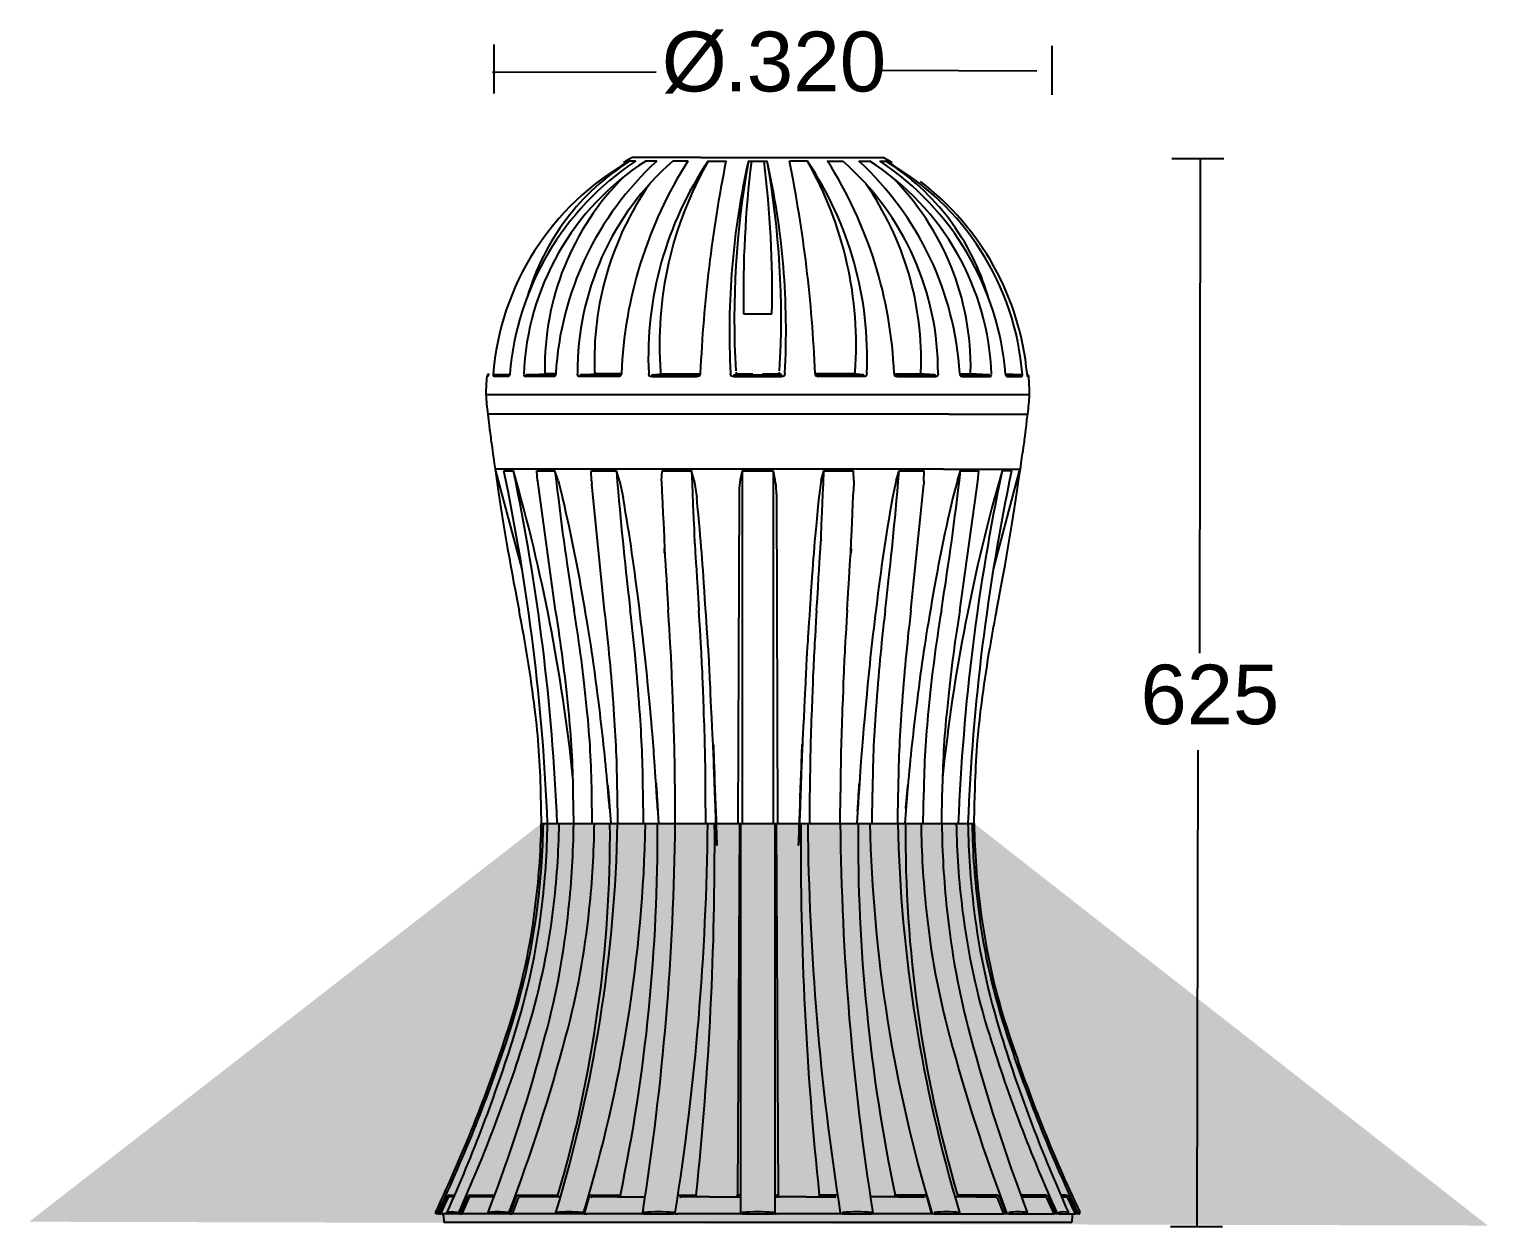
# Model space of a CAD drawing. Extents: x 0 to 195, y 0 to 280.
# Drawn here: x 0 to 194.6, y 120.1 to 279.9 of the extents above; entities that cross this region are included whole.
import ezdxf

# ---------------------------------------------------------------- set-up
doc = ezdxf.new("R2010")
doc.units = 0
doc.layers.add('LIVELLO_1', color=160, linetype='Continuous')
doc.styles.add('STD', font='txt')

# ---------------------------------------------------------------- blocks, each defined once
blk = doc.blocks.new('AI9-BLK1')
at = {"layer": 'LIVELLO_1'}
h = blk.add_hatch(color=2, dxfattribs=at)
h.dxf.hatch_style = 2
h.paths.add_polyline_path([(-28.98, 33.52), (28.77, 33.52), (97.29, -20.11), (-97.29, -19.6)])
at = {"layer": 'LIVELLO_1', "color": 7}
for p, q in [((-35.32, 137.43), (-35.32, 130.92)), ((39.14, 137.25), (39.14, 130.74)), ((-35.5, 133.76), (-13.64, 133.79)), ((16.28, 134.01), (37.12, 133.93)), ((-16.43, 121.89), (-17.2, 121.89)), ((-16.61, 122.37), (-16.82, 122.37)), ((-13.58, 121.89), (-15.05, 121.89)), ((-7.69, 122.37), (-2.72, 122.37)), ((-6.72, 121.89), (-4.34, 121.89)), ((-2.72, 122.37), (2.51, 122.37)), ((-1.35, 121.89), (1.15, 121.89)), ((2.51, 122.37), (7.49, 122.37)), ((6.52, 121.89), (4.14, 121.89)), ((7.49, 122.37), (11.72, 122.37)), ((11.72, 122.37), (14.79, 122.37)), ((13.38, 121.89), (14.85, 121.89)), ((14.79, 122.37), (16.41, 122.37)), ((16.41, 122.37), (16.61, 122.37)), ((17.47, 121.89), (17.52, 121.89)), ((17.51, 121.87), (17.53, 121.87)), ((55.15, 122.23), (62.08, 122.23)), ((58.93, 122.12), (58.83, 56.26)), ((-2, 101.52), (1.8, 101.52)), ((-36.04, 93.55), (-36.05, 93.45)), ((-36.04, 93.46), (-36.05, 93.36)), ((-36.04, 93.55), (-36.04, 93.46)), ((-35.09, 93.38), (-33.16, 93.48)), ((-33.17, 93.46), (-33.18, 93.36)), ((-33.16, 93.55), (-33.17, 93.46)), ((-30.89, 93.38), (-28.39, 93.52)), ((-27.05, 93.52), (-28.39, 93.52)), ((-27.05, 93.46), (-27.06, 93.36)), ((-27.05, 93.55), (-27.05, 93.46)), ((-24.16, 93.36), (-24.15, 93.46)), ((-24.15, 93.55), (-24.15, 93.46)), ((-23.67, 93.38), (-21.69, 93.52)), ((-18.3, 93.52), (-21.69, 93.52)), ((-18.3, 93.46), (-18.31, 93.36)), ((-18.29, 93.55), (-18.3, 93.46)), ((-14.65, 93.55), (-14.65, 93.46)), ((-14.65, 93.36), (-14.65, 93.46)), ((-14.15, 93.38), (-12.88, 93.52)), ((-12.88, 93.52), (-7.77, 93.52)), ((-7.76, 93.55), (-7.77, 93.46)), ((-7.77, 93.46), (-7.77, 93.36)), ((-3.72, 93.55), (-3.72, 93.46)), ((-3.72, 93.36), (-3.72, 93.46)), ((-3.25, 93.38), (-2.81, 93.52)), ((-2.81, 93.52), (-0.74, 93.52)), ((0.54, 93.52), (2.61, 93.52)), ((3.52, 93.55), (3.51, 93.46)), ((3.51, 93.46), (3.51, 93.36)), ((7.56, 93.55), (7.57, 93.46)), ((12.67, 93.52), (7.56, 93.52)), ((7.57, 93.46), (7.57, 93.36)), ((13.94, 93.38), (12.67, 93.52)), ((14.44, 93.55), (14.45, 93.46)), ((14.45, 93.36), (14.45, 93.46)), ((18.09, 93.55), (18.1, 93.46)), ((18.09, 93.52), (21.49, 93.52)), ((18.1, 93.46), (18.11, 93.36)), ((23.47, 93.38), (21.49, 93.52)), ((23.95, 93.55), (23.95, 93.46)), ((23.96, 93.36), (23.95, 93.46)), ((26.84, 93.55), (26.85, 93.46)), ((26.85, 93.52), (28.19, 93.52)), ((26.85, 93.46), (26.86, 93.36)), ((30.68, 93.38), (28.19, 93.52)), ((32.96, 93.55), (32.96, 93.46)), ((34.89, 93.38), (32.96, 93.48)), ((32.96, 93.46), (32.97, 93.36)), ((35.83, 93.55), (35.84, 93.46)), ((35.83, 93.55), (35.85, 93.45)), ((35.85, 93.36), (35.84, 93.46)), ((-36.11, 93.17), (-36.25, 93.17)), ((-36.08, 93.26), (-36.07, 93.3)), ((-33.37, 93.17), (-35.33, 93.17)), ((-33.18, 93.38), (-35.12, 93.38)), ((-35.12, 93.38), (-35.09, 93.38)), ((-27.37, 93.17), (-31.1, 93.17)), ((-27.06, 93.38), (-30.92, 93.38)), ((-30.92, 93.38), (-30.89, 93.38)), ((-18.7, 93.17), (-23.83, 93.17)), ((-18.31, 93.38), (-23.69, 93.38)), ((-23.69, 93.38), (-23.67, 93.38)), ((-14.16, 93.38), (-7.77, 93.38)), ((-14.16, 93.38), (-14.15, 93.38)), ((-8.16, 93.38), (-8.16, 93.38)), ((-3.26, 93.38), (-3.25, 93.38)), ((13.96, 93.38), (7.57, 93.38)), ((7.96, 93.38), (7.96, 93.38)), ((14.04, 93.17), (8.01, 93.17)), ((13.96, 93.38), (13.94, 93.38)), ((18.11, 93.38), (23.49, 93.38)), ((18.5, 93.17), (23.63, 93.17)), ((23.49, 93.38), (23.47, 93.38)), ((26.86, 93.38), (30.71, 93.38)), ((27.17, 93.17), (30.9, 93.17)), ((30.71, 93.38), (30.68, 93.38)), ((32.97, 93.38), (34.92, 93.38)), ((33.16, 93.17), (35.13, 93.17)), ((34.92, 93.38), (34.89, 93.38)), ((35.86, 93.3), (35.88, 93.26)), ((-36.37, 90.76), (36.17, 90.76)), ((-36.37, 90.76), (36.17, 90.76)), ((-35.68, 88.15), (-36.12, 88.15)), ((-32.2, 88.15), (-35.68, 88.15)), ((-25.57, 88.15), (-32.2, 88.15)), ((-16.45, 88.15), (-25.57, 88.15)), ((-5.74, 88.15), (-16.45, 88.15)), ((5.53, 88.15), (-5.74, 88.15)), ((16.25, 88.15), (5.53, 88.15)), ((25.37, 88.15), (16.25, 88.15)), ((25.37, 88.15), (31.99, 88.15)), ((31.99, 88.15), (35.47, 88.15)), ((35.47, 88.15), (35.92, 88.15)), ((-34.7, 80.78), (-35.13, 80.78)), ((-31.54, 67.43), (-35.04, 80.55)), ((-31.31, 80.78), (-34.7, 80.78)), ((-33.97, 80.56), (-32.69, 80.56)), ((-33.96, 80.55), (-33.96, 80.56)), ((-32.67, 80.55), (-32.67, 80.56)), ((-24.87, 80.78), (-31.31, 80.78)), ((-29.58, 80.56), (-27.15, 80.56)), ((-29.46, 79.23), (-29.58, 80.55)), ((-26.74, 79.27), (-27.15, 80.56)), ((-16.01, 80.78), (-24.87, 80.78)), ((-22.31, 80.56), (-18.96, 80.56)), ((-22.27, 79.23), (-22.31, 80.55)), ((-18.55, 79.27), (-18.96, 80.56)), ((-5.58, 80.78), (-16.01, 80.78)), ((-12.92, 79.23), (-12.86, 80.55)), ((-12.86, 80.56), (-8.93, 80.56)), ((-8.57, 79.27), (-8.93, 80.56)), ((5.38, 80.78), (-5.58, 80.78)), ((-2.17, 80.56), (1.97, 80.56)), ((-2.17, 80.56), (-2.17, 33.52)), ((1.97, 80.56), (1.97, 33.52)), ((15.8, 80.78), (5.38, 80.78)), ((8.73, 80.55), (12.66, 80.55)), ((12.72, 79.23), (12.66, 80.55)), ((24.67, 80.78), (15.8, 80.78)), ((18.35, 79.27), (18.76, 80.56)), ((18.76, 80.56), (22.11, 80.56)), ((18.76, 80.55), (22.11, 80.55)), ((22.07, 79.23), (22.11, 80.55)), ((24.67, 80.78), (31.11, 80.78)), ((26.95, 80.55), (29.38, 80.55)), ((29.25, 79.23), (29.38, 80.55)), ((31.11, 80.78), (34.5, 80.78)), ((31.33, 67.43), (34.83, 80.55)), ((32.47, 80.56), (32.47, 80.55)), ((33.76, 80.56), (32.49, 80.56)), ((33.76, 80.56), (33.76, 80.55)), ((34.5, 80.78), (34.93, 80.78)), ((34.83, 80.56), (34.83, 80.55)), ((-26.74, 79.27), (-26.13, 77.02)), ((-22.27, 79.23), (-22.24, 78.78)), ((-20.53, 61.97), (-22.24, 78.78)), ((-18.55, 79.27), (-18.06, 77.02)), ((-12.92, 79.23), (-12.88, 77.84)), ((-8.57, 79.27), (-8.23, 77.02)), ((8.37, 79.27), (8.03, 77.02)), ((12.72, 79.23), (12.68, 77.84)), ((18.35, 79.27), (17.86, 77.02)), ((20.33, 61.97), (22.04, 78.78)), ((22.07, 79.23), (22.04, 78.78)), ((26.53, 79.27), (25.93, 77.02)), ((26.85, 61.96), (29.29, 79.49)), ((-22.06, 76.86), (-22.09, 77.02)), ((-2.6, 77.44), (-2.74, 33.52)), ((2.4, 77.44), (2.54, 33.52)), ((21.86, 76.86), (21.89, 77.02)), ((58.6, 43.3), (58.48, -20.28)), ((-28.97, 33.52), (-29.04, 37.67)), ((-22.18, 33.52), (-22.24, 37.67)), ((-15.35, 33.52), (-15.4, 37.67)), ((-11.11, 33.52), (-11.13, 37.68)), ((-7.03, 33.52), (-7.05, 37.67)), ((6.83, 33.52), (6.85, 37.67)), ((10.91, 33.52), (10.93, 37.68)), ((15.15, 33.52), (15.2, 37.67)), ((18.58, 33.52), (18.62, 37.67)), ((21.98, 33.52), (22.04, 37.67)), ((24.45, 33.52), (24.51, 37.67)), ((28.77, 33.52), (28.84, 37.67)), ((-19.94, 36.42), (-19.7, 33.52)), ((-13.51, 36.42), (-13.33, 33.52)), ((-5.77, 36.42), (-5.67, 33.52)), ((5.57, 36.42), (5.47, 33.52)), ((13.31, 36.42), (13.13, 33.52)), ((19.74, 36.42), (19.5, 33.52)), ((-28.98, 33.52), (28.77, 33.52)), ((-28.97, 33.52), (28.77, 33.52)), ((-2.55, 33.52), (-2.81, -16.06)), ((-2.38, 33.52), (-2.38, -18.42)), ((2.18, 33.52), (2.18, -18.42)), ((2.35, 33.52), (2.61, -16.06)), ((-41.62, -16.32), (-42.66, -18.55)), ((-41.43, -16.41), (-42.43, -18.55)), ((-40.8, -16.28), (-41.23, -16.28)), ((-41.21, -16.06), (-40.53, -16.06)), ((-40.63, -16.28), (-40.8, -16.28)), ((-38.88, -16.32), (-39.87, -18.55)), ((-38.64, -16.41), (-39.58, -18.55)), ((-38.48, -16.06), (-35.19, -16.06)), ((-36.81, -16.28), (-38.43, -16.28)), ((-35.27, -16.28), (-36.81, -16.28)), ((-32.35, -16.32), (-33.19, -18.55)), ((-32.06, -16.41), (-32.87, -18.55)), ((-32, -16.06), (-26.75, -16.06)), ((-29.24, -16.28), (-31.88, -16.28)), ((-26.5, -16.28), (-29.24, -16.28)), ((-22.65, -16.32), (-23.26, -18.55)), ((-22.39, -16.06), (-18.43, -16.06)), ((-18.81, -16.28), (-22.22, -16.28)), ((-18.81, -16.28), (-15.13, -16.28)), ((-10.61, -16.06), (-8.31, -16.06)), ((-6.55, -16.28), (-10.4, -16.28)), ((-6.55, -16.28), (-2.64, -16.28)), ((-2.41, -16.06), (-2.81, -16.06)), ((2.21, -16.06), (2.61, -16.06)), ((6.34, -16.28), (2.44, -16.28)), ((6.34, -16.28), (10.19, -16.28)), ((10.4, -16.06), (8.11, -16.06)), ((14.96, -16.27), (15.02, -16.28)), ((18.6, -16.28), (15.02, -16.28)), ((22.19, -16.06), (18.22, -16.06)), ((18.6, -16.28), (22.02, -16.28)), ((22.45, -16.32), (23.06, -18.55)), ((29.03, -16.28), (26.3, -16.28)), ((31.8, -16.06), (26.55, -16.06)), ((29.03, -16.28), (31.68, -16.28)), ((31.86, -16.41), (32.67, -18.55)), ((32.14, -16.32), (32.99, -18.55)), ((38.28, -16.06), (34.99, -16.06)), ((35.07, -16.28), (36.61, -16.28)), ((36.61, -16.28), (38.23, -16.28)), ((38.43, -16.41), (39.39, -18.55)), ((38.68, -16.32), (39.67, -18.55)), ((41.01, -16.06), (40.33, -16.06)), ((40.42, -16.28), (40.59, -16.28)), ((40.59, -16.28), (41.02, -16.28)), ((41.23, -16.41), (42.23, -18.55)), ((41.42, -16.32), (42.46, -18.55)), ((-43.06, -18.55), (-43.05, -18.3)), ((-43.01, -18.55), (-43.06, -18.55)), ((-43.05, -18.3), (-43, -18.37)), ((-42.8, -18.55), (-43.01, -18.55)), ((-42.79, -18.42), (-42.8, -18.55)), ((-42.66, -18.55), (-42.8, -18.55)), ((-42.66, -18.55), (-42.43, -18.55)), ((-41.56, -18.55), (-42.43, -18.55)), ((-42.03, -18.76), (-41.98, -19.68)), ((-41.55, -18.55), (-41.56, -18.55)), ((-41.54, -18.37), (-41.55, -18.55)), ((-40.27, -18.55), (-41.55, -18.55)), ((-40, -18.55), (-40.27, -18.55)), ((-40, -18.42), (-40.26, -18.37)), ((-40, -18.42), (-40, -18.55)), ((-39.87, -18.55), (-40, -18.55)), ((-39.87, -18.55), (-39.58, -18.55)), ((-36.07, -18.55), (-39.58, -18.55)), ((-36.06, -18.38), (-36.07, -18.55)), ((-36.03, -18.55), (-36.07, -18.55)), ((-36.06, -18.38), (-36.03, -18.37)), ((-36.03, -18.37), (-36.03, -18.37)), ((-33.6, -18.55), (-36.03, -18.55)), ((-33.3, -18.55), (-33.6, -18.55)), ((-33.3, -18.42), (-33.3, -18.55)), ((-33.19, -18.55), (-33.3, -18.55)), ((-33.19, -18.55), (-32.87, -18.55)), ((-27.08, -18.55), (-32.87, -18.55)), ((-27.08, -18.39), (-27.08, -18.55)), ((-27, -18.55), (-27.08, -18.55)), ((-27, -18.37), (-26.99, -18.37)), ((-27, -18.37), (-26.99, -18.37)), ((-23.65, -18.55), (-27, -18.55)), ((-23.64, -18.37), (-23.65, -18.37)), ((-23.35, -18.55), (-23.65, -18.55)), ((-23.35, -18.42), (-23.35, -18.55)), ((-23.26, -18.55), (-23.35, -18.55)), ((-23.26, -18.55), (-22.95, -18.55)), ((-15.57, -18.55), (-22.95, -18.55)), ((-15.48, -18.55), (-15.57, -18.55)), ((-15.47, -18.41), (-15.48, -18.55)), ((-15.33, -18.55), (-15.48, -18.55)), ((-15.34, -18.37), (-15.32, -18.37)), ((-15.33, -18.37), (-15.32, -18.37)), ((-15.33, -18.55), (-11.39, -18.55)), ((-11.39, -18.37), (-11.4, -18.37)), ((-11.12, -18.55), (-11.39, -18.55)), ((-11.12, -18.42), (-11.12, -18.55)), ((-11.07, -18.55), (-11.12, -18.55)), ((-11.07, -18.55), (-10.8, -18.55)), ((-2.61, -18.55), (-10.8, -18.55)), ((-2.39, -18.55), (-2.61, -18.55)), ((-2.38, -18.42), (-2.39, -18.55)), ((-2.39, -18.55), (-2.39, -18.55)), ((-2.17, -18.55), (-2.39, -18.55)), ((-2.18, -18.37), (-2.17, -18.37)), ((-2.17, -18.37), (-2.17, -18.37)), ((-2.17, -18.55), (1.97, -18.55)), ((1.97, -18.37), (1.96, -18.37)), ((2.18, -18.55), (1.97, -18.55)), ((2.18, -18.42), (2.18, -18.55)), ((2.19, -18.55), (2.18, -18.55)), ((2.19, -18.55), (2.41, -18.55)), ((10.59, -18.55), (2.41, -18.55)), ((10.87, -18.55), (10.59, -18.55)), ((10.92, -18.55), (10.87, -18.55)), ((10.92, -18.42), (10.92, -18.55)), ((11.19, -18.55), (10.92, -18.55)), ((11.18, -18.37), (11.19, -18.37)), ((11.19, -18.37), (11.19, -18.37)), ((11.19, -18.55), (15.13, -18.55)), ((15.13, -18.37), (15.12, -18.37)), ((15.27, -18.55), (15.13, -18.55)), ((15.27, -18.55), (15.27, -18.41)), ((15.27, -18.55), (15.36, -18.55)), ((22.75, -18.55), (15.36, -18.55)), ((23.06, -18.55), (22.75, -18.55)), ((23.15, -18.55), (23.06, -18.55)), ((23.15, -18.42), (23.15, -18.55)), ((23.45, -18.55), (23.15, -18.55)), ((23.43, -18.37), (23.45, -18.37)), ((23.44, -18.37), (23.45, -18.37)), ((23.45, -18.55), (26.8, -18.55)), ((26.79, -18.37), (26.79, -18.37)), ((26.88, -18.55), (26.8, -18.55)), ((26.88, -18.55), (26.87, -18.39)), ((26.88, -18.55), (32.67, -18.55)), ((32.99, -18.55), (32.67, -18.55)), ((33.1, -18.55), (32.99, -18.55)), ((33.4, -18.55), (33.1, -18.55)), ((33.39, -18.37), (33.4, -18.37)), ((33.4, -18.55), (35.83, -18.55)), ((35.86, -18.38), (35.82, -18.37)), ((35.87, -18.55), (35.83, -18.55)), ((35.87, -18.55), (35.86, -18.38)), ((35.87, -18.55), (39.39, -18.55)), ((39.67, -18.55), (39.39, -18.55)), ((39.8, -18.55), (39.67, -18.55)), ((39.8, -18.42), (39.8, -18.55)), ((40.07, -18.55), (39.8, -18.55)), ((40.07, -18.55), (41.35, -18.55)), ((41.36, -18.55), (41.35, -18.38)), ((41.36, -18.55), (41.35, -18.55)), ((41.36, -18.55), (42.23, -18.55)), ((41.83, -18.76), (41.78, -19.68)), ((42.46, -18.55), (42.23, -18.55)), ((42.6, -18.55), (42.46, -18.55)), ((42.59, -18.42), (42.6, -18.55)), ((42.81, -18.55), (42.6, -18.55)), ((42.8, -18.37), (42.85, -18.3)), ((42.81, -18.55), (42.86, -18.55)), ((42.86, -18.55), (42.85, -18.3)), ((-41.98, -19.68), (41.78, -19.68)), ((61.88, -20.27), (54.95, -20.27))]:
    blk.add_line(p, q, dxfattribs=at)
for points in [[(-17.2, 121.89), (-17.2, 121.88), (-17.21, 121.88), (-17.21, 121.88), (-17.21, 121.87)], [(-7.69, 122.37), (-11.92, 122.37), (-14.99, 122.37), (-16.61, 122.37)], [(-16.43, 121.89), (-16.43, 121.88), (-16.43, 121.88), (-16.44, 121.88), (-16.44, 121.87)], [(-9.42, 121.89), (-11.44, 121.89), (-11.44, 121.88), (-11.45, 121.88), (-11.45, 121.88), (-11.45, 121.87)], [(-9.42, 121.89), (-9.42, 121.88), (-9.42, 121.88), (-9.42, 121.88), (-9.42, 121.87)], [(-6.72, 121.89), (-6.72, 121.88), (-6.72, 121.88), (-6.73, 121.88), (-6.73, 121.87)], [(-4.34, 121.89), (-4.34, 121.88), (-4.34, 121.88), (-4.35, 121.87)], [(-1.35, 121.89), (-1.35, 121.88), (-1.35, 121.88), (-1.35, 121.88), (-1.35, 121.87)], [(1.15, 121.87), (1.15, 121.88), (1.15, 121.88), (1.15, 121.89)], [(6.52, 121.87), (6.52, 121.88), (6.52, 121.88), (6.52, 121.89)], [(9.22, 121.87), (9.22, 121.88), (9.22, 121.88), (9.22, 121.89), (11.24, 121.89)], [(11.25, 121.87), (11.25, 121.88), (11.25, 121.88), (11.24, 121.88), (11.24, 121.89)], [(16.24, 121.87), (16.23, 121.88), (16.23, 121.88), (16.23, 121.88), (16.22, 121.89), (16.99, 121.89)], [(17.49, 121.87), (17.51, 121.87), (17.68, 121.76)], [(-28.5, 93.74), (-28.5, 93.71), (-28.5, 93.67), (-28.49, 93.64), (-28.48, 93.61), (-28.47, 93.59), (-28.46, 93.58), (-28.45, 93.56), (-28.45, 93.56), (-28.44, 93.54), (-28.43, 93.54), (-28.43, 93.54), (-28.42, 93.53), (-28.42, 93.53), (-28.42, 93.53), (-28.41, 93.53), (-28.41, 93.53), (-28.4, 93.53), (-28.4, 93.52), (-28.4, 93.52), (-28.39, 93.52)], [(-21.86, 93.74), (-21.86, 93.72), (-21.85, 93.71), (-21.85, 93.69), (-21.85, 93.67), (-21.84, 93.66), (-21.84, 93.64), (-21.83, 93.63), (-21.82, 93.61), (-21.82, 93.6), (-21.8, 93.59), (-21.8, 93.58), (-21.78, 93.56), (-21.77, 93.56), (-21.76, 93.54), (-21.75, 93.54), (-21.74, 93.53), (-21.73, 93.53), (-21.71, 93.53), (-21.7, 93.52), (-21.7, 93.52), (-21.69, 93.52)], [(-13.08, 93.74), (-13.08, 93.72), (-13.08, 93.71), (-13.07, 93.69), (-13.07, 93.67), (-13.06, 93.66), (-13.06, 93.64), (-13.05, 93.63), (-13.04, 93.61), (-13.03, 93.6), (-13.02, 93.59), (-13.01, 93.58), (-12.99, 93.56), (-12.98, 93.56), (-12.97, 93.54), (-12.95, 93.54), (-12.94, 93.53), (-12.92, 93.53), (-12.91, 93.53), (-12.89, 93.52), (-12.88, 93.52)], [(-3.26, 93.38), (3.05, 93.38), (3.05, 93.38), (2.61, 93.52)], [(12.67, 93.52), (12.69, 93.52), (12.71, 93.53), (12.72, 93.53), (12.74, 93.53), (12.75, 93.54), (12.76, 93.54), (12.78, 93.56), (12.79, 93.56), (12.8, 93.58), (12.82, 93.59), (12.83, 93.6), (12.84, 93.61), (12.85, 93.63), (12.86, 93.64), (12.86, 93.66), (12.87, 93.67), (12.87, 93.69), (12.88, 93.71), (12.88, 93.72), (12.88, 93.74)], [(21.49, 93.52), (21.49, 93.52), (21.51, 93.53), (21.52, 93.53), (21.53, 93.53), (21.54, 93.54), (21.56, 93.54), (21.56, 93.55), (21.58, 93.56), (21.59, 93.57), (21.6, 93.58), (21.61, 93.59), (21.62, 93.6), (21.62, 93.62), (21.63, 93.63), (21.64, 93.65), (21.64, 93.67), (21.65, 93.68), (21.65, 93.7), (21.65, 93.71), (21.66, 93.74)], [(28.19, 93.52), (28.19, 93.52), (28.2, 93.52), (28.2, 93.53), (28.2, 93.53), (28.21, 93.53), (28.21, 93.53), (28.22, 93.53), (28.22, 93.53), (28.23, 93.54), (28.23, 93.54), (28.24, 93.55), (28.25, 93.56), (28.25, 93.57), (28.26, 93.58), (28.27, 93.59), (28.28, 93.62), (28.29, 93.65), (28.3, 93.68), (28.3, 93.71), (28.3, 93.74)], [(-35.26, 93.31), (-35.27, 93.3), (-35.28, 93.29), (-35.3, 93.27), (-35.3, 93.26), (-35.31, 93.25), (-35.32, 93.23), (-35.32, 93.21), (-35.33, 93.2), (-35.33, 93.19), (-35.33, 93.17)], [(-35.12, 93.38), (-35.14, 93.37), (-35.15, 93.37), (-35.17, 93.37), (-35.18, 93.36), (-35.2, 93.36), (-35.21, 93.35), (-35.23, 93.34), (-35.24, 93.33), (-35.25, 93.33), (-35.26, 93.31)], [(-31.04, 93.31), (-31.05, 93.3), (-31.06, 93.29), (-31.07, 93.27), (-31.07, 93.26), (-31.08, 93.25), (-31.09, 93.23), (-31.09, 93.21), (-31.09, 93.2), (-31.1, 93.19), (-31.1, 93.17)], [(-30.92, 93.38), (-30.93, 93.37), (-30.94, 93.37), (-30.96, 93.37), (-30.97, 93.36), (-30.98, 93.36), (-30.99, 93.35), (-31.01, 93.34), (-31.02, 93.33), (-31.03, 93.33), (-31.04, 93.31)], [(-23.79, 93.31), (-23.8, 93.3), (-23.8, 93.29), (-23.81, 93.27), (-23.82, 93.26), (-23.82, 93.24), (-23.83, 93.23), (-23.83, 93.2), (-23.83, 93.19), (-23.83, 93.17)], [(-23.69, 93.38), (-23.7, 93.38), (-23.71, 93.37), (-23.72, 93.37), (-23.73, 93.37), (-23.74, 93.36), (-23.75, 93.36), (-23.76, 93.35), (-23.76, 93.34), (-23.77, 93.33), (-23.78, 93.33), (-23.79, 93.31)], [(-14.22, 93.31), (-14.23, 93.3), (-14.24, 93.27), (-14.24, 93.23), (-14.24, 93.19), (-14.25, 93.17)], [(-14.16, 93.38), (-14.17, 93.38), (-14.17, 93.37), (-14.17, 93.37), (-14.18, 93.37), (-14.18, 93.37), (-14.18, 93.37), (-14.18, 93.36), (-14.19, 93.36), (-14.19, 93.36), (-14.2, 93.35), (-14.21, 93.34), (-14.21, 93.33), (-14.21, 93.33), (-14.22, 93.31)], [(-3.27, 93.31), (-3.27, 93.28), (-3.27, 93.25), (-3.27, 93.21), (-3.28, 93.17)], [(-3.26, 93.38), (-3.26, 93.38), (-3.26, 93.37), (-3.26, 93.37), (-3.26, 93.37), (-3.26, 93.36), (-3.27, 93.34), (-3.27, 93.32), (-3.27, 93.31)], [(3.07, 93.31), (3.06, 93.34), (3.06, 93.36), (3.06, 93.36), (3.06, 93.37), (3.06, 93.37), (3.05, 93.37), (3.05, 93.38), (3.05, 93.38)], [(3.07, 93.17), (3.07, 93.21), (3.07, 93.25), (3.07, 93.28), (3.07, 93.31)], [(14.04, 93.17), (14.04, 93.21), (14.04, 93.25), (14.03, 93.28), (14.02, 93.3), (14.02, 93.31), (14.01, 93.33), (14.01, 93.33), (14, 93.34), (14, 93.35), (13.99, 93.36), (13.99, 93.36), (13.98, 93.36), (13.98, 93.37), (13.98, 93.37), (13.97, 93.37), (13.97, 93.37), (13.97, 93.37), (13.96, 93.38), (13.96, 93.38)], [(23.63, 93.17), (23.63, 93.19), (23.63, 93.21), (23.62, 93.23), (23.62, 93.25), (23.61, 93.27), (23.61, 93.28), (23.6, 93.3), (23.59, 93.31), (23.58, 93.33), (23.57, 93.33), (23.56, 93.34), (23.55, 93.35), (23.54, 93.36), (23.53, 93.36), (23.52, 93.37), (23.51, 93.37), (23.5, 93.37), (23.5, 93.38), (23.49, 93.38)], [(30.9, 93.17), (30.89, 93.19), (30.89, 93.2), (30.89, 93.21), (30.88, 93.23), (30.88, 93.25), (30.87, 93.26), (30.86, 93.27), (30.86, 93.29), (30.85, 93.3), (30.84, 93.31), (30.83, 93.33), (30.82, 93.33), (30.81, 93.34), (30.79, 93.35), (30.78, 93.36), (30.77, 93.36), (30.76, 93.37), (30.74, 93.37), (30.73, 93.37), (30.71, 93.38)], [(8.37, 79.27), (8.73, 80.56), (12.66, 80.56)], [(26.53, 79.27), (26.95, 80.56), (29.38, 80.56)], [(-42.79, -18.42), (-43, -18.37), (-43.01, -18.55)]]:
    blk.add_lwpolyline(points, dxfattribs=at)
for points in [[(-17.2, 121.89), (-27.65, 116.02), (-34.48, 105.32), (-35.41, 93.37)], [(-16.43, 121.89), (-26.06, 115.46), (-32.22, 105), (-33.17, 93.46)], [(-15.05, 121.89), (-24.81, 115.62), (-30.88, 104.98), (-31.31, 93.4)], [(-17.2, 121.89), (-23.79, 117.71), (-28.63, 111.29), (-30.83, 103.81)], [(-13.58, 121.89), (-21.57, 114.54), (-26.4, 104.38), (-27.05, 93.55)], [(-11.44, 121.89), (-19.59, 114.73), (-24.22, 104.4), (-24.15, 93.55)], [(-9.42, 121.89), (-14.82, 113.38), (-17.88, 103.62), (-18.29, 93.55)], [(-17.73, 121.87), (-18.18, 121.58), (-17.59, 121.97), (-18.03, 121.68)], [(-17.72, 121.89), (-17.72, 121.88), (-17.73, 121.88), (-17.73, 121.87)], [(-16.82, 122.37), (-17.23, 122.15), (-17.31, 122.11), (-17.72, 121.89)], [(-6.72, 121.89), (-12.34, 113.53), (-15.11, 103.61), (-14.65, 93.55)], [(-6.72, 121.89), (-11.6, 113.34), (-13.81, 103.55), (-13.08, 93.73)], [(-4.34, 121.89), (-6.23, 112.42), (-7.34, 103.2), (-7.76, 93.55)], [(-1.35, 121.89), (-3.45, 112.58), (-4.24, 103.08), (-3.72, 93.55)], [(-1.35, 121.89), (-3.02, 112.63), (-3.57, 103.31), (-3.03, 93.93)], [(-0.95, 121.89), (-1.77, 115.05), (-2.12, 108.41), (-2, 101.52)], [(1.8, 101.52), (1.92, 108.41), (1.57, 115.05), (0.75, 121.89)], [(2.82, 93.93), (3.37, 103.31), (2.81, 112.63), (1.15, 121.89)], [(3.52, 93.55), (4.04, 103.08), (3.25, 112.58), (1.15, 121.89)], [(7.56, 93.55), (7.14, 103.2), (6.03, 112.42), (4.14, 121.89)], [(14.44, 93.55), (14.91, 103.61), (12.13, 113.53), (6.52, 121.89)], [(12.88, 93.73), (13.61, 103.55), (11.4, 113.34), (6.52, 121.89)], [(18.09, 93.55), (17.67, 103.62), (14.61, 113.38), (9.22, 121.89)], [(23.95, 93.55), (24.02, 104.4), (19.39, 114.73), (11.24, 121.89)], [(26.84, 93.55), (26.2, 104.38), (21.37, 114.54), (13.38, 121.89)], [(31.1, 93.4), (30.68, 104.98), (24.61, 115.62), (14.85, 121.89)], [(32.96, 93.46), (32.02, 105), (25.86, 115.46), (16.22, 121.89)], [(35.21, 93.37), (34.28, 105.32), (27.45, 116.02), (16.99, 121.89)], [(17.01, 121.88), (17.01, 121.88), (17, 121.88), (17, 121.89)], [(30.63, 103.81), (28.43, 111.29), (23.59, 117.71), (17, 121.89)], [(17.49, 121.87), (17.48, 121.88), (17.48, 121.88), (17.47, 121.89)], [(17.53, 121.87), (17.53, 121.88), (17.52, 121.88), (17.52, 121.89)], [(-17.97, 119.8), (-24.87, 112.9), (-28.68, 103.5), (-28.5, 93.74)], [(-14.5, 118.87), (-19.63, 111.51), (-22.21, 102.7), (-21.86, 93.74)], [(21.66, 93.74), (22.01, 102.7), (19.43, 111.51), (14.3, 118.87)], [(28.3, 93.74), (28.47, 103.5), (24.67, 112.9), (17.76, 119.8)], [(35.83, 93.55), (34.87, 103.71), (29.71, 112.98), (21.6, 119.16)], [(-36.07, 93.3), (-36.06, 93.35), (-36.05, 93.4), (-36.05, 93.45)], [(-3.04, 93.74), (-3.03, 93.62), (-2.93, 93.52), (-2.81, 93.52)], [(2.61, 93.52), (2.73, 93.52), (2.83, 93.62), (2.84, 93.74)], [(35.85, 93.45), (35.85, 93.4), (35.85, 93.35), (35.86, 93.3)], [(-36.25, 93.17), (-36.32, 92.33), (-36.36, 91.6), (-36.37, 90.76)], [(-36.05, 93.37), (-36.16, 93.36), (-36.24, 93.27), (-36.25, 93.17)], [(-36.07, 93.28), (-36.1, 93.24), (-36.11, 93.21), (-36.11, 93.17)], [(-36.11, 93.17), (-36.09, 93.18), (-36.08, 93.2), (-36.08, 93.23)], [(-36.08, 93.23), (-36.06, 93.27), (-36.06, 93.32), (-36.05, 93.36)], [(-36.07, 93.3), (-36.07, 93.27), (-36.08, 93.25), (-36.08, 93.23)], [(-35.41, 93.34), (-35.41, 93.29), (-35.41, 93.26), (-35.39, 93.23)], [(-35.39, 93.23), (-35.39, 93.2), (-35.36, 93.17), (-35.33, 93.17)], [(-27.37, 93.17), (-27.3, 93.17), (-27.22, 93.19), (-27.16, 93.23)], [(-27.16, 93.23), (-27.11, 93.26), (-27.07, 93.31), (-27.06, 93.36)], [(-24.16, 93.36), (-24.15, 93.31), (-24.12, 93.25), (-24.07, 93.23)], [(-24.07, 93.23), (-24, 93.19), (-23.91, 93.17), (-23.83, 93.17)], [(-14.65, 93.36), (-14.64, 93.3), (-14.59, 93.25), (-14.53, 93.23)], [(-7.91, 93.23), (-7.84, 93.25), (-7.79, 93.3), (-7.77, 93.36)], [(-3.72, 93.36), (-3.7, 93.3), (-3.65, 93.24), (-3.58, 93.23)], [(3.38, 93.23), (3.45, 93.24), (3.5, 93.3), (3.52, 93.36)], [(7.57, 93.36), (7.59, 93.3), (7.64, 93.25), (7.71, 93.23)], [(7.7, 93.23), (7.8, 93.19), (7.9, 93.17), (8.01, 93.17)], [(14.04, 93.17), (14.14, 93.17), (14.24, 93.19), (14.33, 93.23)], [(14.33, 93.23), (14.39, 93.25), (14.44, 93.3), (14.45, 93.36)], [(18.11, 93.36), (18.12, 93.3), (18.17, 93.25), (18.23, 93.23)], [(18.23, 93.23), (18.31, 93.19), (18.4, 93.17), (18.5, 93.17)], [(23.63, 93.17), (23.71, 93.17), (23.79, 93.19), (23.86, 93.23)], [(23.86, 93.23), (23.92, 93.25), (23.95, 93.31), (23.96, 93.36)], [(26.86, 93.36), (26.87, 93.31), (26.9, 93.26), (26.96, 93.23)], [(26.96, 93.23), (27.02, 93.19), (27.09, 93.17), (27.17, 93.17)], [(30.9, 93.17), (30.95, 93.17), (31.01, 93.19), (31.05, 93.23)], [(31.05, 93.23), (31.08, 93.25), (31.1, 93.28), (31.11, 93.33)], [(32.97, 93.36), (32.98, 93.31), (33, 93.26), (33.04, 93.23)], [(33.04, 93.23), (33.07, 93.19), (33.12, 93.17), (33.16, 93.17)], [(35.13, 93.17), (35.16, 93.17), (35.18, 93.2), (35.19, 93.23)], [(35.19, 93.23), (35.2, 93.26), (35.21, 93.29), (35.21, 93.34)], [(35.85, 93.36), (35.85, 93.32), (35.86, 93.27), (35.88, 93.23)], [(35.88, 93.23), (35.88, 93.25), (35.87, 93.27), (35.86, 93.3)], [(35.91, 93.17), (35.91, 93.21), (35.89, 93.24), (35.87, 93.28)], [(35.92, 88.15), (36.04, 89.09), (36.1, 89.81), (36.17, 90.76)], [(34.93, 80.78), (35.63, 85.62), (35.32, 83.29), (35.92, 88.15)], [(-35.1, 80.55), (-34.04, 73.27), (-33.35, 69.17), (-31.94, 61.94)], [(-35.04, 80.55), (-35.04, 80.55), (-35.04, 80.55), (-35.04, 80.56)], [(-28.14, 33.52), (-28.77, 49.47), (-30.69, 64.93), (-33.97, 80.55)], [(-26.86, 33.52), (-27.5, 49.47), (-29.41, 64.93), (-32.69, 80.55)], [(-24.75, 39.66), (-26.2, 53.5), (-28.85, 67.18), (-32.69, 80.55)], [(-27.15, 80.55), (-26.32, 73.45), (-25.71, 69.02), (-24.59, 61.95)], [(-18.96, 80.55), (-18.29, 72.62), (-18.01, 69.86), (-17.1, 61.95)], [(-12.88, 77.85), (-12.02, 59.53), (-13.14, 80.29), (-12.03, 61.98)], [(-2.17, 80.56), (-2.45, 79.53), (-2.6, 78.47), (-2.6, 77.4)], [(2.4, 77.4), (2.4, 78.47), (2.25, 79.53), (1.97, 80.56)], [(7.75, 61.95), (8.89, 80.76), (7.88, 61.73), (8.73, 80.55)], [(11.83, 61.98), (12.93, 80.29), (11.82, 59.53), (12.68, 77.85)], [(16.9, 61.95), (17.81, 69.86), (18.09, 72.62), (18.76, 80.55)], [(24.39, 61.95), (25.51, 69.02), (26.11, 73.45), (26.95, 80.55)], [(32.49, 80.55), (28.64, 67.18), (25.99, 53.5), (24.55, 39.66)], [(32.49, 80.55), (29.21, 64.93), (27.29, 49.47), (26.65, 33.52)], [(33.76, 80.55), (30.49, 64.93), (28.57, 49.47), (27.93, 33.52)], [(31.74, 61.94), (33.15, 69.17), (33.84, 73.27), (34.9, 80.55)], [(34.9, 80.56), (34.92, 80.71), (34.91, 80.62), (34.93, 80.78)], [(-23.17, 62.23), (-24.11, 67.75), (-24.88, 71.56), (-26.13, 77.02)], [(-15.89, 62.23), (-16.58, 67.85), (-17.11, 71.45), (-18.06, 77.02)], [(-7.06, 62.23), (-7.51, 69.12), (-7.59, 70.14), (-8.23, 77.02)], [(8.03, 77.02), (7.38, 70.14), (7.3, 69.12), (6.85, 62.23)], [(17.86, 77.03), (16.91, 71.45), (16.38, 67.85), (15.68, 62.23)], [(25.93, 77.02), (24.67, 71.56), (23.91, 67.75), (22.97, 62.23)], [(-29.83, 48.75), (-30.39, 53.22), (-31.07, 57.51), (-31.94, 61.94)], [(-22.88, 48.76), (-23.39, 53.75), (-23.81, 57), (-24.59, 61.95)], [(-21.23, 48.97), (-21.87, 54.13), (-22.3, 57.11), (-23.17, 62.23)], [(-19.29, 48.76), (-19.67, 53.9), (-19.95, 56.86), (-20.53, 61.97)], [(-15.86, 48.75), (-16.24, 53.88), (-16.51, 56.84), (-17.1, 61.95)], [(-14.47, 48.97), (-14.91, 53.84), (-15.29, 57.37), (-15.89, 62.22)], [(-7.3, 48.76), (-7.61, 56.77), (-7.47, 53.95), (-7.95, 61.95)], [(-6.3, 48.96), (-6.83, 59.92), (-6.34, 51.29), (-7.06, 62.23)], [(-5.77, 36.41), (-6.62, 60.43), (-4.92, 13.72), (-5.82, 37.73)], [(5.62, 37.74), (4.72, 13.73), (6.42, 60.43), (5.57, 36.41)], [(6.85, 62.23), (6.14, 51.29), (6.63, 59.92), (6.1, 48.96)], [(7.75, 61.95), (7.27, 53.95), (7.41, 56.77), (7.1, 48.76)], [(11.83, 61.99), (11.35, 53.98), (11.49, 56.79), (11.18, 48.77)], [(15.68, 62.22), (15.08, 57.37), (14.71, 53.84), (14.27, 48.97)], [(16.9, 61.95), (16.31, 56.84), (16.03, 53.88), (15.66, 48.75)], [(20.33, 61.97), (19.74, 56.86), (19.47, 53.9), (19.09, 48.76)], [(22.97, 62.23), (22.1, 57.11), (21.66, 54.13), (21.03, 48.97)], [(26.85, 61.96), (26.07, 57), (25.65, 53.75), (25.15, 48.76)], [(31.74, 61.94), (30.87, 57.51), (30.19, 53.23), (29.63, 48.75)], [(-5.82, 37.73), (-6.4, 53.13), (-5.56, 33.58), (-6.3, 48.97)], [(6.1, 48.97), (5.36, 33.58), (6.19, 53.13), (5.62, 37.73)], [(-29.04, 37.67), (-29.11, 41.42), (-29.37, 45.03), (-29.83, 48.75)], [(-22.24, 37.67), (-22.3, 41.55), (-22.49, 44.9), (-22.88, 48.76)], [(-20.05, 37.73), (-20.39, 41.61), (-20.76, 45.11), (-21.23, 48.97)], [(-15.4, 37.67), (-15.44, 41.68), (-15.57, 44.76), (-15.86, 48.76)], [(-13.6, 37.74), (-13.99, 43.71), (-13.93, 43), (-14.47, 48.96)], [(-7.05, 37.67), (-7.08, 41.8), (-7.14, 44.64), (-7.3, 48.75)], [(7.1, 48.75), (6.94, 44.64), (6.87, 41.8), (6.85, 37.67)], [(11.18, 48.77), (11.02, 44.65), (10.95, 41.8), (10.93, 37.67)], [(14.27, 48.96), (13.73, 43), (13.79, 43.71), (13.39, 37.74)], [(15.66, 48.76), (15.36, 44.76), (15.24, 41.68), (15.2, 37.67)], [(19.09, 48.77), (18.8, 44.77), (18.67, 41.68), (18.62, 37.67)], [(21.03, 48.97), (20.55, 45.11), (20.19, 41.61), (19.85, 37.73)], [(25.15, 48.76), (24.75, 44.9), (24.56, 41.56), (24.51, 37.67)], [(29.63, 48.75), (29.16, 45.03), (28.91, 41.42), (28.84, 37.67)], [(-19.94, 36.42), (-20.52, 43.48), (-19.44, 30.68), (-20.05, 37.73)], [(-13.51, 36.41), (-14.01, 44.54), (-13.07, 29.61), (-13.6, 37.73)], [(13.39, 37.73), (12.86, 29.61), (13.81, 44.54), (13.31, 36.41)], [(19.85, 37.73), (19.24, 30.68), (20.32, 43.48), (19.74, 36.42)], [(-29.82, 22.07), (-29.31, 25.95), (-29.04, 29.61), (-28.98, 33.52)], [(-29.53, 22.03), (-29.03, 25.92), (-28.76, 29.59), (-28.69, 33.52)], [(-28.94, 22.06), (-28.46, 25.9), (-28.2, 29.65), (-28.14, 33.52)], [(-27.39, 22.03), (-26.91, 25.88), (-26.65, 29.64), (-26.59, 33.52)], [(-27.04, -18.38), (-21.92, -1.45), (-19.17, 15.85), (-18.79, 33.52)], [(-26.75, -16.06), (-22.01, 0.11), (-19.69, 16.67), (-19.81, 33.52)], [(-23.33, -18.43), (-18.2, -1.5), (-15.45, 15.83), (-15.06, 33.52)], [(-22.57, 22.03), (-22.15, 26.02), (-21.95, 29.5), (-21.89, 33.52)], [(-18.43, -16.06), (-15.01, 0.32), (-13.37, 16.8), (-13.48, 33.52)], [(-15.45, -18.39), (-12.71, -0.97), (-11.3, 15.89), (-11.11, 33.52)], [(-11.11, -18.43), (-8.37, -1.03), (-6.95, 15.9), (-6.77, 33.52)], [(-8.31, -16.06), (-6.54, 0.82), (-5.76, 16.55), (-5.85, 33.52)], [(5.64, 33.52), (5.56, 16.55), (6.34, 0.82), (8.11, -16.06)], [(6.56, 33.52), (6.75, 15.9), (8.17, -1.03), (10.91, -18.43)], [(10.91, 33.52), (11.09, 15.89), (12.5, -0.97), (15.25, -18.39)], [(13.28, 33.52), (13.17, 16.8), (14.81, 0.32), (18.22, -16.06)], [(14.86, 33.52), (15.25, 15.83), (18, -1.5), (23.13, -18.43)], [(18.58, 33.52), (18.97, 15.85), (21.72, -1.45), (26.83, -18.38)], [(19.6, 33.52), (19.49, 16.67), (21.81, 0.11), (26.55, -16.06)], [(21.69, 33.52), (21.74, 29.5), (21.95, 26.02), (22.37, 22.03)], [(24.45, 33.52), (24.51, 29.51), (24.71, 26.04), (25.13, 22.05)], [(27.94, 33.52), (28, 29.65), (28.26, 25.9), (28.74, 22.06)], [(-33.65, 5.27), (-31.82, 10.79), (-30.57, 16.29), (-29.82, 22.07)], [(-33.38, 5.17), (-31.54, 10.72), (-30.29, 16.24), (-29.53, 22.03)], [(-32.58, 5.24), (-30.85, 10.76), (-29.65, 16.31), (-28.94, 22.06)], [(-31.04, 5.18), (-29.3, 10.71), (-28.1, 16.27), (-27.39, 22.03)], [(-25.68, 5.17), (-24.18, 10.78), (-23.18, 16.26), (-22.57, 22.03)], [(22.37, 22.03), (22.97, 16.26), (23.98, 10.78), (25.48, 5.17)], [(25.13, 22.05), (25.73, 16.29), (26.74, 10.82), (28.24, 5.23)], [(28.74, 22.06), (29.44, 16.31), (30.65, 10.76), (32.38, 5.24)], [(-43.05, -18.3), (-39.35, -10.43), (-36.38, -2.99), (-33.65, 5.27)], [(-42.79, -18.42), (-39.09, -10.55), (-36.11, -3.09), (-33.38, 5.17)], [(-41.55, -18.38), (-38.01, -10.46), (-35.19, -3.04), (-32.59, 5.24)], [(-40, -18.42), (-36.48, -10.55), (-33.63, -3.05), (-31.04, 5.17)], [(-36.06, -18.38), (-33.08, -10.55), (-30.6, -2.86), (-28.44, 5.23)], [(-33.3, -18.42), (-30.31, -10.57), (-27.85, -2.94), (-25.68, 5.18)], [(28.24, 5.23), (30.4, -2.86), (32.88, -10.55), (35.86, -18.38)], [(32.38, 5.24), (34.99, -3.04), (37.8, -10.46), (41.35, -18.38)], [(-41.21, -16.06), (-41.39, -16.06), (-41.55, -16.17), (-41.62, -16.32)], [(-41.23, -16.28), (-41.31, -16.28), (-41.39, -16.33), (-41.43, -16.41)], [(-38.48, -16.06), (-38.66, -16.06), (-38.81, -16.17), (-38.88, -16.32)], [(-38.43, -16.28), (-38.52, -16.28), (-38.6, -16.33), (-38.64, -16.41)], [(-32, -16.06), (-32.16, -16.07), (-32.3, -16.17), (-32.35, -16.32)], [(-31.88, -16.28), (-31.96, -16.28), (-32.04, -16.33), (-32.06, -16.41)], [(-22.4, -16.06), (-22.53, -16.08), (-22.63, -16.19), (-22.65, -16.32)], [(-22.22, -16.28), (-22.29, -16.29), (-22.35, -16.34), (-22.37, -16.41)], [(-10.4, -16.28), (-10.45, -16.3), (-10.49, -16.35), (-10.48, -16.41)], [(-2.61, -16.41), (-2.6, -16.37), (-2.61, -16.32), (-2.64, -16.28)], [(-2.4, -16.32), (-2.39, -16.24), (-2.4, -16.15), (-2.41, -16.06)], [(2.21, -16.06), (2.19, -16.15), (2.19, -16.24), (2.19, -16.32)], [(2.43, -16.28), (2.41, -16.32), (2.4, -16.37), (2.41, -16.41)], [(10.28, -16.41), (10.29, -16.35), (10.25, -16.3), (10.19, -16.28)], [(14.96, -16.27), (14.98, -16.28), (15, -16.28), (15.02, -16.28)], [(22.16, -16.41), (22.15, -16.34), (22.09, -16.29), (22.02, -16.28)], [(22.44, -16.32), (22.43, -16.19), (22.33, -16.08), (22.19, -16.06)], [(31.86, -16.41), (31.83, -16.33), (31.76, -16.28), (31.68, -16.28)], [(32.14, -16.32), (32.1, -16.17), (31.96, -16.07), (31.8, -16.06)], [(38.43, -16.41), (38.4, -16.33), (38.32, -16.28), (38.23, -16.28)], [(38.68, -16.32), (38.61, -16.17), (38.45, -16.06), (38.28, -16.06)], [(41.42, -16.32), (41.35, -16.17), (41.19, -16.06), (41.01, -16.06)], [(41.23, -16.41), (41.19, -16.33), (41.11, -16.28), (41.02, -16.28)], [(-42.03, -18.76), (-42.04, -18.64), (-42.14, -18.55), (-42.26, -18.55)], [(-41.56, -18.55), (-41.55, -18.29), (-41.56, -18.64), (-41.55, -18.38)], [(-40.27, -18.38), (-40.69, -18.28), (-41.12, -18.27), (-41.55, -18.37)], [(-33.6, -18.37), (-34.4, -18.27), (-35.22, -18.27), (-36.03, -18.37)], [(-33.3, -18.42), (-33.4, -18.39), (-33.49, -18.38), (-33.59, -18.37)], [(-27, -18.38), (-27.02, -18.37), (-27.05, -18.38), (-27.08, -18.39)], [(-23.65, -18.37), (-24.76, -18.27), (-25.88, -18.27), (-26.99, -18.37)], [(-23.35, -18.42), (-23.45, -18.39), (-23.54, -18.37), (-23.64, -18.37)], [(-15.33, -18.38), (-15.38, -18.37), (-15.43, -18.38), (-15.47, -18.4)], [(-11.4, -18.37), (-12.72, -18.27), (-14, -18.27), (-15.32, -18.37)], [(-11.12, -18.42), (-11.21, -18.38), (-11.3, -18.37), (-11.39, -18.37)], [(1.96, -18.37), (0.58, -18.27), (-0.78, -18.27), (-2.17, -18.37)], [(2.18, -18.42), (2.12, -18.38), (2.04, -18.37), (1.97, -18.38)], [(15.12, -18.37), (13.79, -18.27), (12.52, -18.27), (11.19, -18.37)], [(15.27, -18.4), (15.23, -18.38), (15.18, -18.37), (15.13, -18.38)], [(26.79, -18.37), (25.67, -18.27), (24.56, -18.27), (23.45, -18.37)], [(26.87, -18.39), (26.85, -18.37), (26.82, -18.37), (26.79, -18.38)], [(35.82, -18.37), (35.01, -18.27), (34.2, -18.27), (33.4, -18.37)], [(41.34, -18.37), (40.92, -18.27), (40.49, -18.28), (40.07, -18.38)], [(42.06, -18.55), (41.94, -18.55), (41.84, -18.64), (41.83, -18.76)]]:
    blk.add_open_spline(points, degree=3, dxfattribs=at)
for points, knots in [([(17.83, 121.68), (17.39, 121.97), (17.97, 121.58), (17.53, 121.87), (17.53, 121.88), (17.52, 121.88), (17.52, 121.89), (17.1, 122.11), (17.03, 122.15), (16.61, 122.37)], [0, 0, 0, 0, 1, 1, 1, 2, 2, 2, 3, 3, 3, 3]), ([(-33.37, 93.17), (-33.32, 93.17), (-33.27, 93.19), (-33.24, 93.23), (-33.2, 93.26), (-33.18, 93.31), (-33.18, 93.36)], [0, 0, 0, 0, 1, 1, 1, 2, 2, 2, 2]), ([(-31.31, 93.33), (-31.3, 93.28), (-31.29, 93.25), (-31.25, 93.23), (-31.21, 93.19), (-31.16, 93.17), (-31.1, 93.17)], [0, 0, 0, 0, 1, 1, 1, 2, 2, 2, 2]), ([(-18.7, 93.17), (-18.61, 93.17), (-18.51, 93.19), (-18.43, 93.23), (-18.37, 93.25), (-18.32, 93.3), (-18.31, 93.36)], [0, 0, 0, 0, 1, 1, 1, 2, 2, 2, 2]), ([(-14.53, 93.23), (-14.44, 93.19), (-14.34, 93.17), (-14.25, 93.17), (-14.25, 93.17), (-8.21, 93.17), (-8.21, 93.17), (-8.11, 93.17), (-8, 93.19), (-7.9, 93.23)], [0, 0, 0, 0, 1, 1, 1, 2, 2, 2, 3, 3, 3, 3]), ([(-3.58, 93.23), (-3.49, 93.19), (-3.38, 93.17), (-3.28, 93.17), (-3.28, 93.17), (3.07, 93.17), (3.07, 93.17), (3.18, 93.17), (3.28, 93.19), (3.38, 93.23)], [0, 0, 0, 0, 1, 1, 1, 2, 2, 2, 3, 3, 3, 3]), ([(35.13, 93.17), (35.13, 93.23), (35.1, 93.28), (35.06, 93.31), (35.02, 93.35), (34.97, 93.37), (34.92, 93.38)], [0, 0, 0, 0, 1, 1, 1, 2, 2, 2, 2]), ([(36.17, 90.76), (36.15, 91.6), (36.12, 92.33), (36.05, 93.17), (36.04, 93.27), (35.96, 93.36), (35.85, 93.37)], [0, 0, 0, 0, 1, 1, 1, 2, 2, 2, 2]), ([(35.88, 93.23), (35.88, 93.2), (35.89, 93.18), (35.91, 93.17), (35.91, 93.17), (36.05, 93.17), (36.05, 93.17)], [0, 0, 0, 0, 1, 1, 1, 2, 2, 2, 2]), ([(-36.37, 90.76), (-36.31, 89.81), (-36.24, 89.09), (-36.12, 88.15), (-35.52, 83.29), (-35.83, 85.62), (-35.13, 80.78), (-35.11, 80.62), (-35.12, 80.71), (-35.1, 80.56)], [0, 0, 0, 0, 1, 1, 1, 2, 2, 2, 3, 3, 3, 3]), ([(-12.86, 80.55), (-12.86, 80.55), (-8.93, 80.55), (-8.93, 80.55), (-8.09, 61.73), (-9.09, 80.76), (-7.95, 61.95)], [0, 0, 0, 0, 1, 1, 1, 2, 2, 2, 2]), ([(-24.65, 33.52), (-24.65, 33.52), (-24.71, 37.67), (-24.71, 37.67), (-24.76, 41.56), (-24.96, 44.9), (-25.35, 48.76), (-25.85, 53.75), (-26.27, 57), (-27.06, 61.96), (-27.06, 61.96), (-29.49, 79.49), (-29.49, 79.49)], [0, 0, 0, 0, 1, 1, 1, 2, 2, 2, 3, 3, 3, 4, 4, 4, 4]), ([(-11.13, 37.67), (-11.16, 41.8), (-11.22, 44.65), (-11.38, 48.77), (-11.69, 56.79), (-11.55, 53.98), (-12.03, 61.99)], [0, 0, 0, 0, 1, 1, 1, 2, 2, 2, 2]), ([(24.39, 61.95), (23.6, 57), (23.18, 53.75), (22.68, 48.76), (22.29, 44.9), (22.09, 41.55), (22.04, 37.67)], [0, 0, 0, 0, 1, 1, 1, 2, 2, 2, 2]), ([(-18.78, 33.52), (-18.78, 33.52), (-18.83, 37.67), (-18.83, 37.67), (-18.87, 41.68), (-19, 44.77), (-19.29, 48.77)], [0, 0, 0, 0, 1, 1, 1, 2, 2, 2, 2]), ([(-28.44, 5.23), (-26.94, 10.82), (-25.93, 16.29), (-25.33, 22.05), (-24.91, 26.04), (-24.71, 29.51), (-24.65, 33.52)], [0, 0, 0, 0, 1, 1, 1, 2, 2, 2, 2]), ([(26.39, 33.52), (26.45, 29.64), (26.71, 25.88), (27.19, 22.03), (27.9, 16.27), (29.1, 10.71), (30.84, 5.18)], [0, 0, 0, 0, 1, 1, 1, 2, 2, 2, 2]), ([(28.49, 33.52), (28.56, 29.59), (28.83, 25.92), (29.33, 22.03), (30.08, 16.24), (31.34, 10.72), (33.18, 5.17)], [0, 0, 0, 0, 1, 1, 1, 2, 2, 2, 2]), ([(28.77, 33.52), (28.84, 29.61), (29.11, 25.95), (29.61, 22.07), (30.36, 16.29), (31.62, 10.79), (33.45, 5.27), (36.18, -2.99), (39.15, -10.43), (42.85, -18.3)], [0, 0, 0, 0, 1, 1, 1, 2, 2, 2, 3, 3, 3, 3]), ([(25.48, 5.18), (27.65, -2.94), (30.11, -10.57), (33.1, -18.42), (33.1, -18.42), (33.1, -18.55), (33.1, -18.55)], [0, 0, 0, 0, 1, 1, 1, 2, 2, 2, 2]), ([(30.84, 5.17), (33.43, -3.05), (36.28, -10.55), (39.8, -18.42), (39.8, -18.42), (40.06, -18.37), (40.06, -18.37)], [0, 0, 0, 0, 1, 1, 1, 2, 2, 2, 2]), ([(33.18, 5.17), (35.91, -3.09), (38.88, -10.55), (42.59, -18.42), (42.59, -18.42), (42.8, -18.37), (42.8, -18.37)], [0, 0, 0, 0, 1, 1, 1, 2, 2, 2, 2]), ([(-18.42, -16.06), (-18.44, -16.11), (-18.44, -16.17), (-18.41, -16.21), (-18.38, -16.25), (-18.33, -16.28), (-18.28, -16.28)], [0, 0, 0, 0, 1, 1, 1, 2, 2, 2, 2]), ([(-8.31, -16.06), (-8.32, -16.12), (-8.3, -16.18), (-8.26, -16.22), (-8.23, -16.26), (-8.18, -16.28), (-8.12, -16.28)], [0, 0, 0, 0, 1, 1, 1, 2, 2, 2, 2]), ([(-3.03, -16.28), (-2.97, -16.28), (-2.92, -16.26), (-2.88, -16.22), (-2.83, -16.18), (-2.81, -16.12), (-2.81, -16.06)], [0, 0, 0, 0, 1, 1, 1, 2, 2, 2, 2]), ([(2.61, -16.06), (2.61, -16.12), (2.63, -16.18), (2.67, -16.22), (2.72, -16.26), (2.77, -16.28), (2.83, -16.28)], [0, 0, 0, 0, 1, 1, 1, 2, 2, 2, 2]), ([(7.92, -16.28), (7.97, -16.28), (8.03, -16.26), (8.06, -16.22), (8.1, -16.18), (8.12, -16.12), (8.11, -16.06)], [0, 0, 0, 0, 1, 1, 1, 2, 2, 2, 2]), ([(18.08, -16.28), (18.13, -16.28), (18.18, -16.25), (18.21, -16.21), (18.23, -16.17), (18.24, -16.11), (18.22, -16.06)], [0, 0, 0, 0, 1, 1, 1, 2, 2, 2, 2])]:
    blk.add_open_spline(points, degree=3, knots=knots, dxfattribs=at)
at = {"layer": 'LIVELLO_1', "color": 7, "attachment_point": 1, "style": 'STD'}
for s, insert, char_height in [('\\fArial|b0|i0;\\H7.9825;\\C7;Ø', (-12.9, 139.16), 7.9825), ('\\fArial|b0|i0;\\H7.9825;\\C7;320', (-1.57, 139.16), 7.9825), ('\\fArial|b0|i0;\\H7.9825;\\C7;.', (-4.55, 139.16), 7.9825), ('\\fArial|b0|i0;\\H7.9423;\\C7;625', (50.96, 54.71), 7.9423)]:
    blk.add_mtext(s, dxfattribs=dict(at, insert=insert, char_height=char_height))

msp = doc.modelspace()

# ---------------------------------------------------------------- block references
at = {"layer": 'LIVELLO_1', "color": 7}
msp.add_blockref('AI9-BLK1', (97.292253, 140.387383), dxfattribs=at)

doc.saveas('drawing.dxf')
